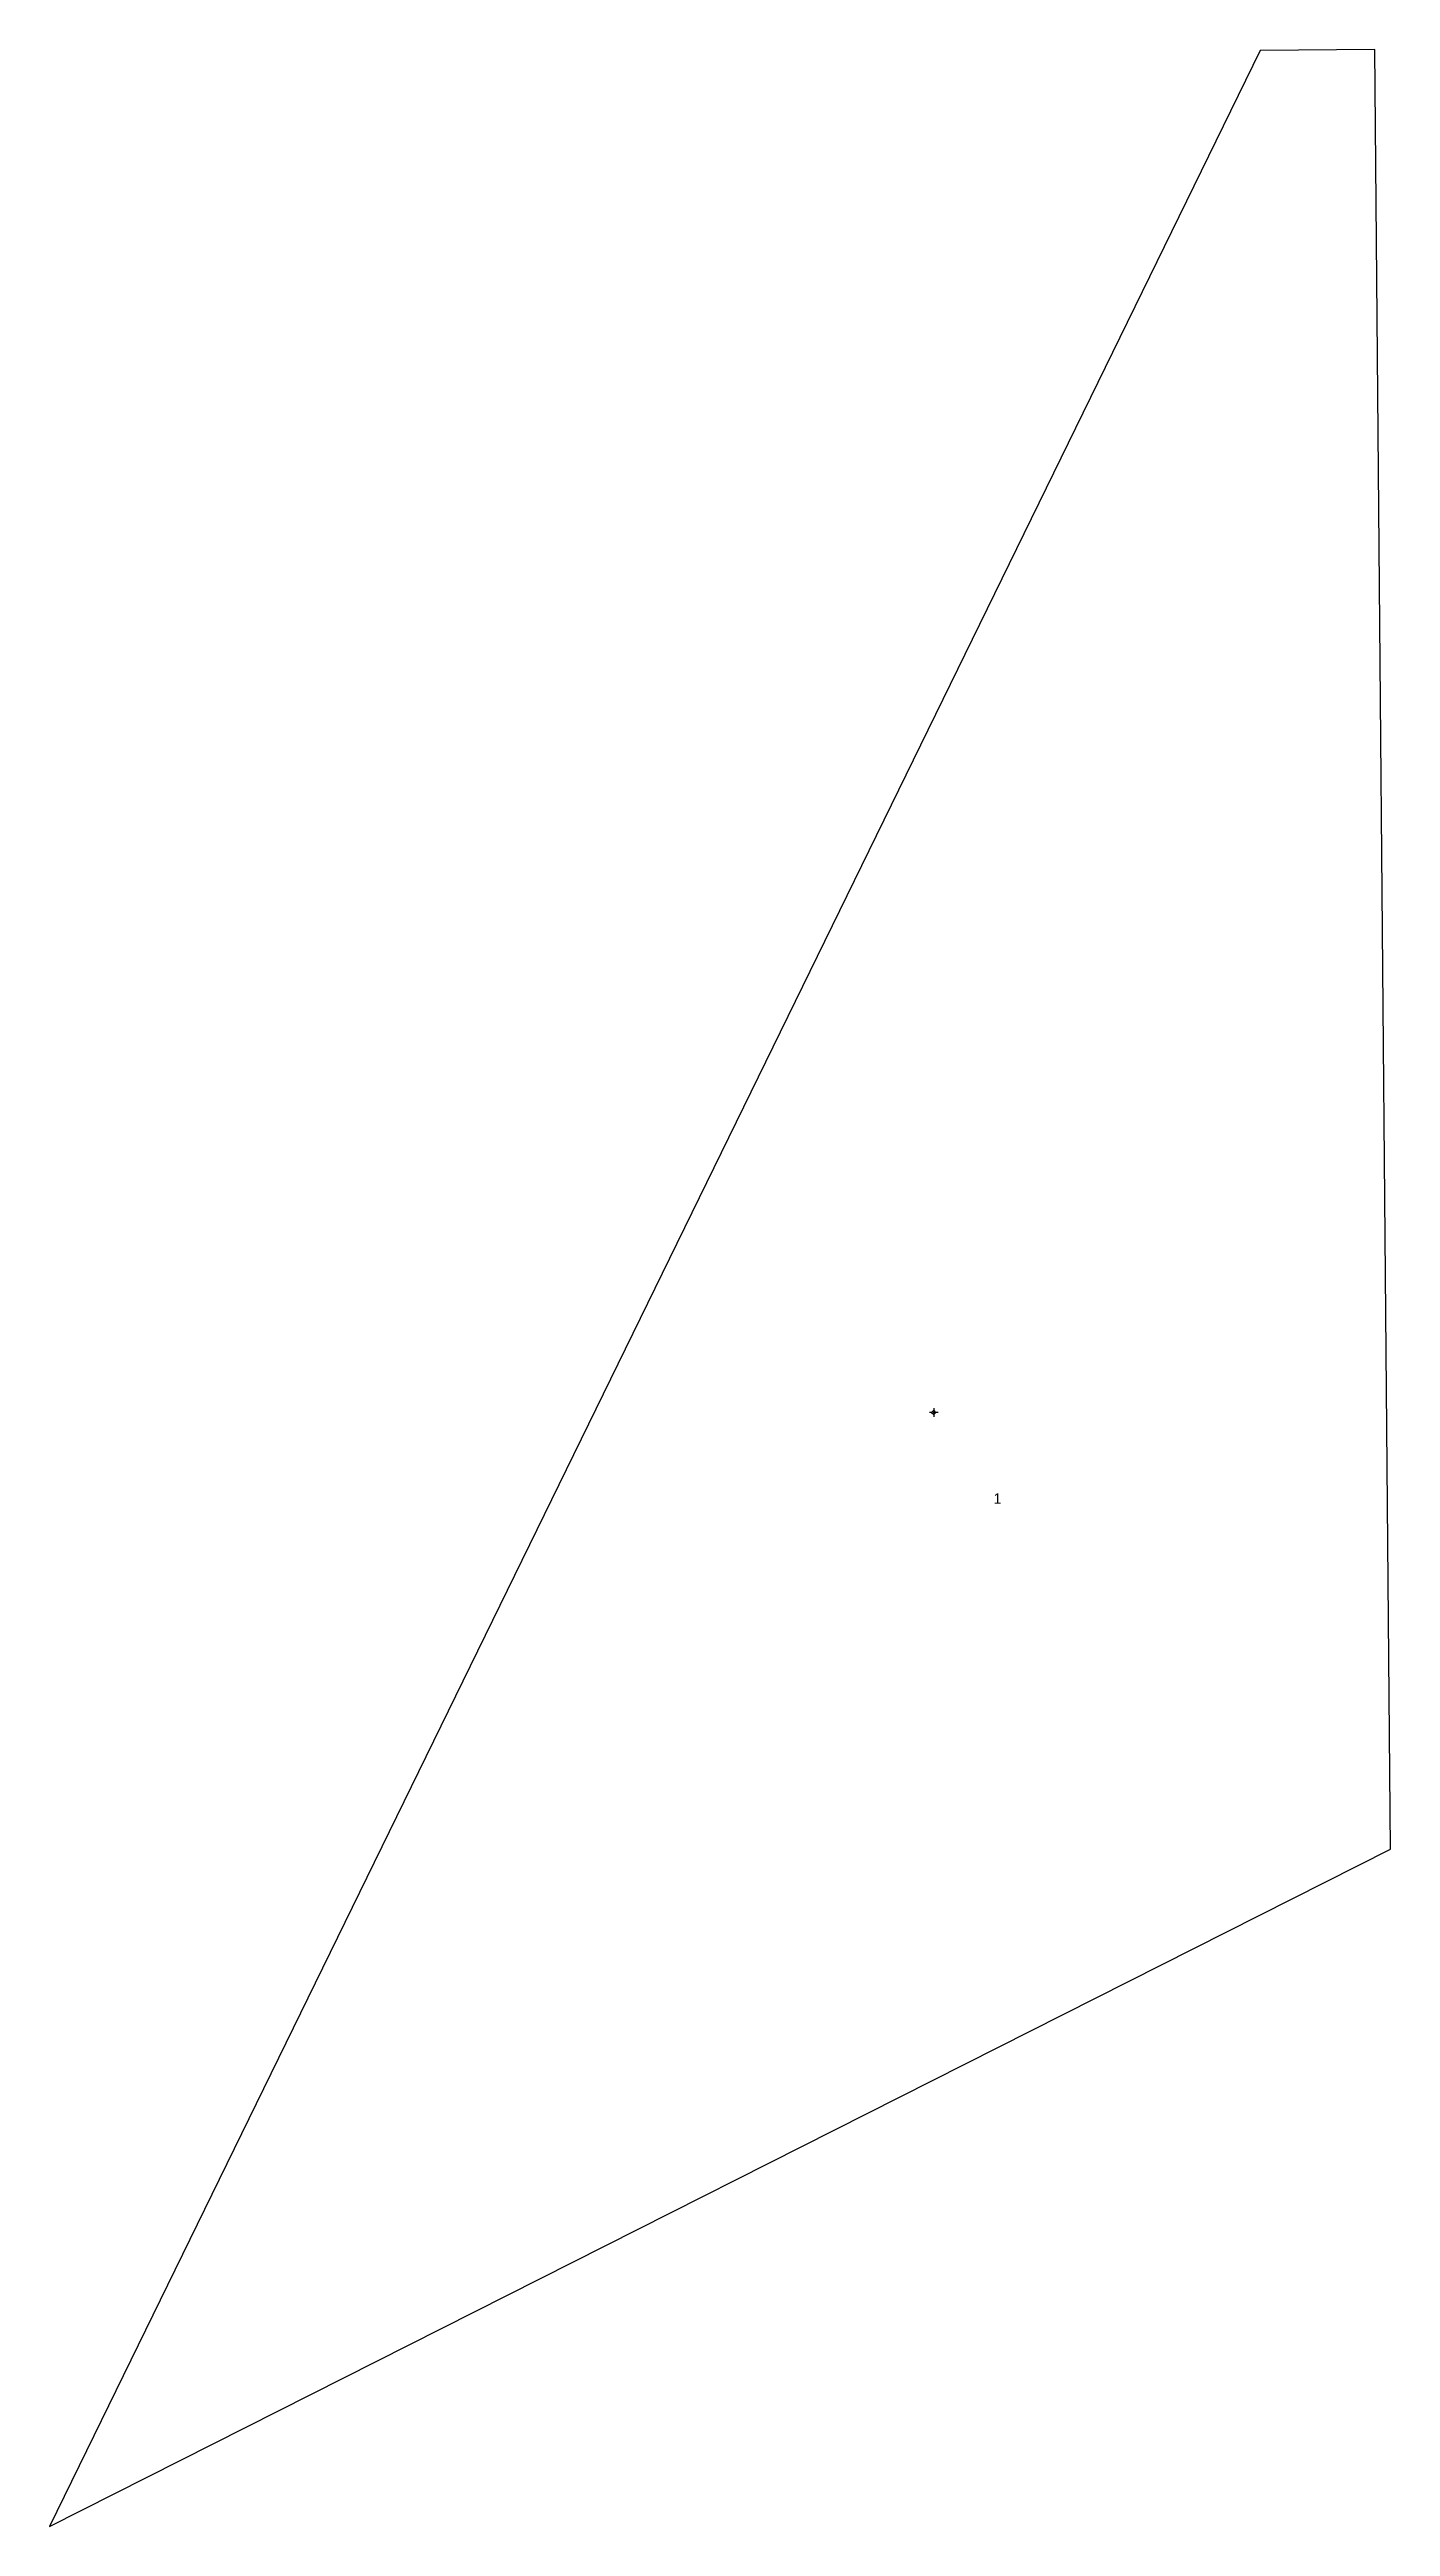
# Model space of a CAD drawing. Extents: x 550212 to 550599, y 1834778 to 1835492.
import ezdxf

# ---------------------------------------------------------------- set-up
doc = ezdxf.new("R2010")
doc.units = 0
for name, color, linetype in [('Level 10', 7, 'Continuous'), ('Level 11', 7, 'Continuous'), ('Level 15', 7, 'Continuous')]:
    doc.layers.add(name, color=color, linetype=linetype)

msp = doc.modelspace()

# ---------------------------------------------------------------- linework, layer by layer
at = {"layer": 'Level 10'}
msp.add_lwpolyline([(550599.18, 1834973.07), (550594.65, 1835491.82), (550561.57, 1835491.54), (550212.48, 1834777.82), (550599.18, 1834973.07)], dxfattribs=at)
at = {"layer": 'Level 11'}
for p, q in [((550466.83, 1835098.96), (550466.21, 1835098.96)), ((550467.46, 1835099.59), (550466.83, 1835098.96)), ((550466.83, 1835098.96), (550467.46, 1835098.34)), ((550467.46, 1835100.21), (550467.46, 1835099.59)), ((550468.08, 1835098.96), (550467.46, 1835099.59)), ((550467.46, 1835098.34), (550468.08, 1835098.96)), ((550467.46, 1835098.34), (550467.46, 1835097.71)), ((550468.71, 1835098.96), (550468.08, 1835098.96))]:
    msp.add_line(p, q, dxfattribs=at)
msp.add_circle((550467.46, 1835098.96), 0.15, dxfattribs=at)

# ---------------------------------------------------------------- texts
at = {"layer": 'Level 15'}
msp.add_text('1', height=3, dxfattribs=at).set_placement((550484.72, 1835072.64))

doc.saveas('drawing.dxf')
